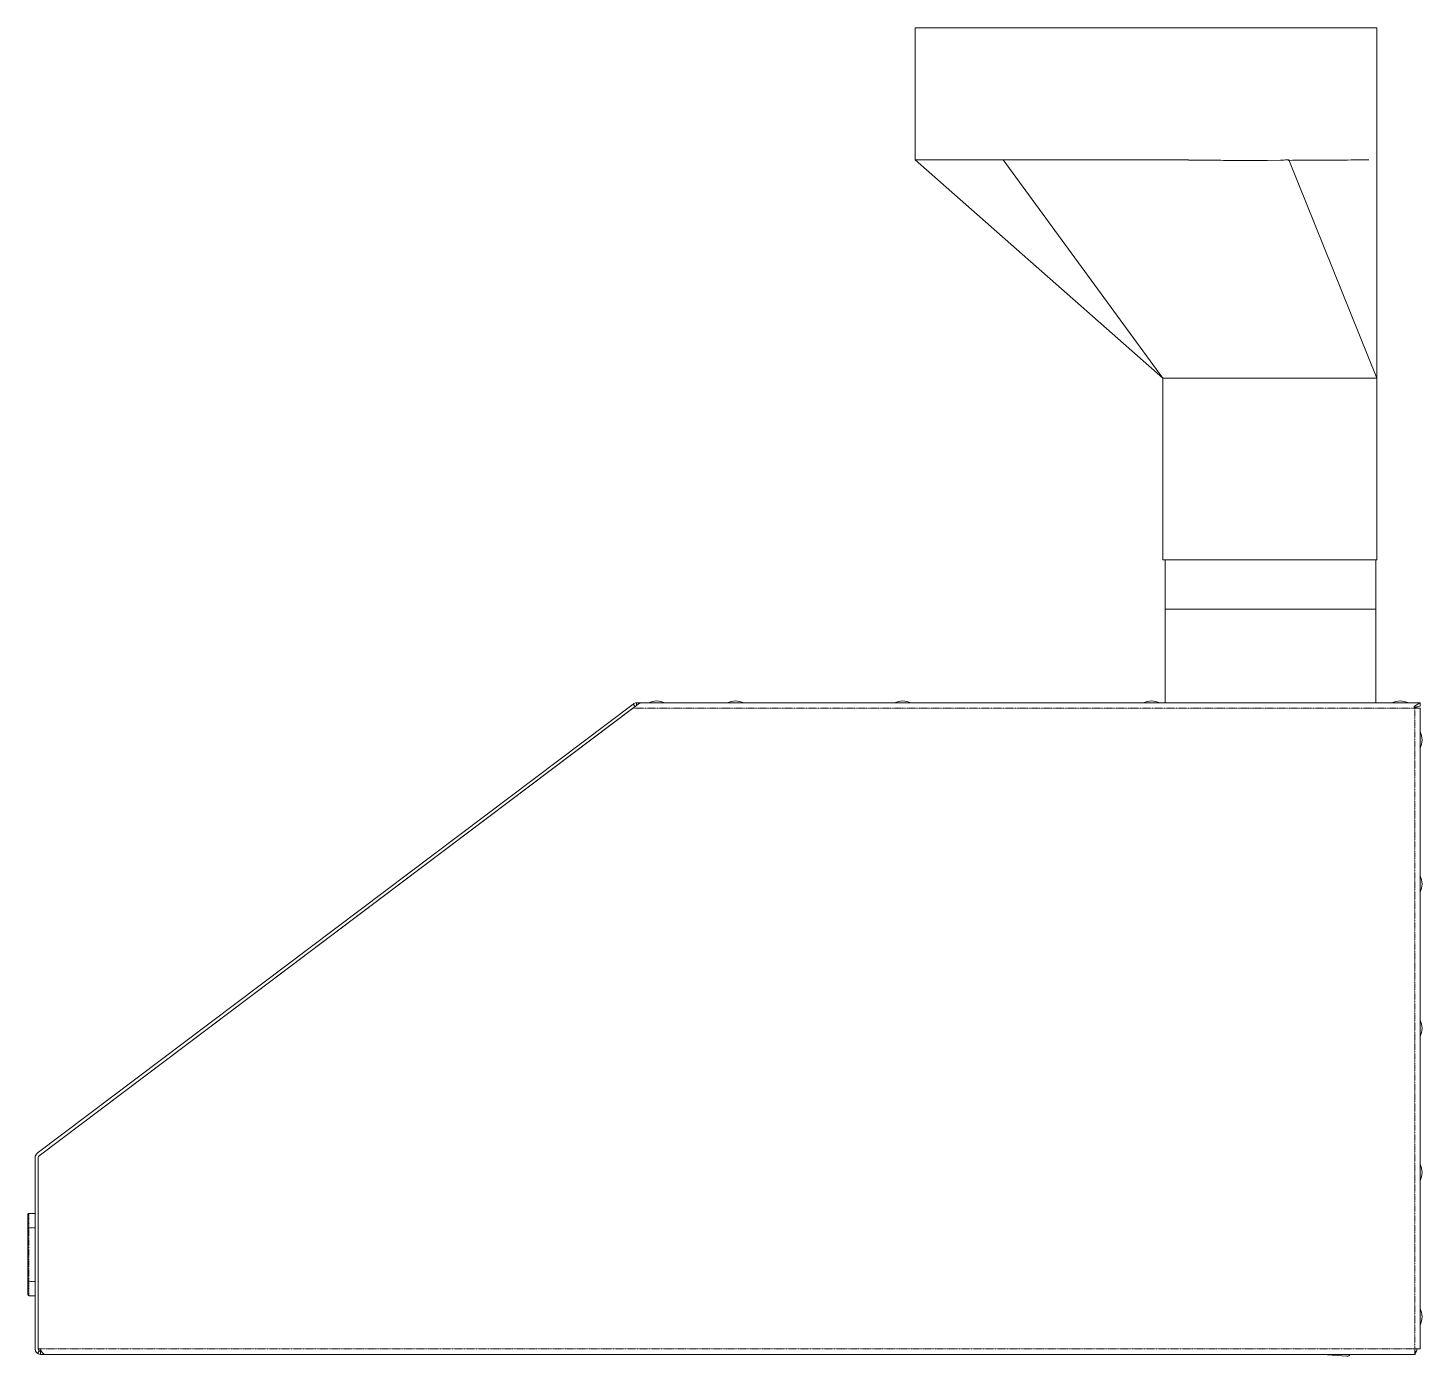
# Model space of a CAD drawing. Header units: millimetres. Extents: x 46989 to 543236, y 252623 to 526638.
# Drawn here: x 327066 to 342746, y 491020 to 505953 of the extents above; entities that cross this region are included whole.
import ezdxf

# ---------------------------------------------------------------- set-up
doc = ezdxf.new("R2010")
doc.units = ezdxf.units.MM
doc.linetypes.add('PHANTOM', pattern=[20, 10, -2, 2, -2, 2, -2])

msp = doc.modelspace()

# ---------------------------------------------------------------- linework, layer by layer
at = {"color": 7, "lineweight": 13, "ltscale": 0.03937}
for p, q in [((338036, 505953), (337046, 505953)), ((337046, 504469), (337046, 505953)), ((341248, 505953), (338036, 505953)), ((342238, 505953), (341248, 505953)), ((342238, 504469), (342238, 505953)), ((338036, 504469), (337046, 504469)), ((337046, 504469), (339828, 502013)), ((339828, 502013), (338036, 504469)), ((342238, 502013), (341248, 504469)), ((342238, 502013), (341248, 504469)), ((342238, 504469), (342238, 502013)), ((339828, 499973), (339828, 502013)), ((339828, 502013), (342238, 502013)), ((342238, 499973), (342238, 502013)), ((339828, 499973), (342238, 499973)), ((342224, 499416), (339857, 499416)), ((339857, 499416), (339857, 498364)), ((342224, 499416), (342224, 498364)), ((327171, 493301), (333873, 498351)), ((327192, 493272), (333895, 498323)), ((327192, 493272), (333868, 498303)), ((342723, 498364), (333956, 498364)), ((342723, 491100), (342723, 498303)), ((327147, 493252), (327147, 491100)), ((327182, 491100), (327182, 493252)), ((327182, 493252), (327182, 491100)), ((327066, 491859), (327066, 492463)), ((327258, 491039), (342663, 491039))]:
    msp.add_line(p, q, dxfattribs=at)
at = {"color": 7, "lineweight": 13, "ltscale": 0.009782}
msp.add_line((338036, 504469), (338327, 504469), dxfattribs=at)
at = {"color": 7, "lineweight": 13, "ltscale": 5.88725e-05}
msp.add_line((338327, 504469), (338328, 504469), dxfattribs=at)
at = {"color": 7, "lineweight": 13, "ltscale": 0.010309}
msp.add_line((338328, 504469), (338634, 504469), dxfattribs=at)
at = {"color": 7, "lineweight": 13, "ltscale": 8.29021e-05}
msp.add_line((338634, 504469), (338637, 504469), dxfattribs=at)
at = {"color": 7, "lineweight": 13, "ltscale": 0.010853}
msp.add_line((338637, 504469), (338959, 504469), dxfattribs=at)
at = {"color": 7, "lineweight": 13, "ltscale": 6.04344e-05}
msp.add_line((338959, 504469), (338960, 504469), dxfattribs=at)
at = {"color": 7, "lineweight": 13, "ltscale": 0.011338}
msp.add_line((338960, 504469), (339297, 504469), dxfattribs=at)
at = {"color": 7, "lineweight": 13, "ltscale": 0.005928}
msp.add_line((339297, 504469), (339473, 504469), dxfattribs=at)
at = {"color": 7, "lineweight": 13, "ltscale": 1.92237e-05}
msp.add_line((339297, 504469), (339297, 504469), dxfattribs=at)
at = {"color": 7, "lineweight": 13, "ltscale": 0.00293}
msp.add_line((339473, 504469), (339560, 504469), dxfattribs=at)
at = {"color": 7, "lineweight": 13, "ltscale": 0.007748}
msp.add_line((339560, 504469), (339790, 504469), dxfattribs=at)
at = {"color": 7, "lineweight": 13, "ltscale": 0.005036}
msp.add_line((339790, 504469), (339940, 504469), dxfattribs=at)
at = {"color": 7, "lineweight": 13, "ltscale": 0.005969}
msp.add_line((339940, 504469), (340117, 504469), dxfattribs=at)
at = {"color": 7, "lineweight": 13, "ltscale": 1.27357e-05}
msp.add_line((339940, 504469), (339940, 504469), dxfattribs=at)
at = {"color": 7, "lineweight": 13, "ltscale": 0.000506183}
msp.add_line((341227, 504469), (341242, 504469), dxfattribs=at)
at = {"color": 7, "lineweight": 13, "ltscale": 0.000200407}
msp.add_line((341242, 504469), (341248, 504469), dxfattribs=at)
at = {"color": 7, "lineweight": 13, "ltscale": 0.00517}
msp.add_line((341993, 504468), (342146, 504468), dxfattribs=at)
at = {"color": 7, "lineweight": 13, "ltscale": 0.01875}
for p, q in [((339857, 499973), (339857, 499416)), ((342224, 499973), (342224, 499416))]:
    msp.add_line(p, q, dxfattribs=at)
at = {"color": 7, "linetype": 'PHANTOM', "lineweight": 13, "ltscale": 0.03937}
for p, q in [((342663, 498303), (333868, 498303)), ((342663, 491100), (342663, 498303)), ((327078, 491859), (327078, 492463)), ((327201, 491100), (342663, 491100))]:
    msp.add_line(p, q, dxfattribs=at)
at = {"color": 7, "lineweight": 13, "ltscale": 0.0012}
for p, q in [((333873, 498351), (333895, 498323)), ((342723, 498364), (342723, 498328)), ((327176, 491048), (327194, 491078)), ((327208, 491039), (327208, 491074)), ((342666, 491039), (342666, 491074))]:
    msp.add_line(p, q, dxfattribs=at)
at = {"color": 7, "lineweight": 13, "ltscale": 0.002154}
msp.add_line((333895, 498323), (333946, 498362), dxfattribs=at)
at = {"color": 7, "lineweight": 13, "ltscale": 0.01442}
msp.add_line((333910, 498364), (334338, 498364), dxfattribs=at)
at = {"color": 7, "lineweight": 13, "ltscale": 0.000985664}
msp.add_line((333910, 498364), (333910, 498334), dxfattribs=at)
at = {"color": 7, "lineweight": 13, "ltscale": 3.70431e-05}
msp.add_line((333946, 498362), (333947, 498362), dxfattribs=at)
at = {"color": 7, "lineweight": 13, "ltscale": 2.7879e-05}
msp.add_line((333951, 498364), (333952, 498364), dxfattribs=at)
at = {"color": 7, "lineweight": 13, "ltscale": 0.000124473}
msp.add_line((333952, 498364), (333956, 498364), dxfattribs=at)
at = {"color": 7, "lineweight": 13, "ltscale": 0.000915287}
msp.add_line((334365, 498364), (334338, 498364), dxfattribs=at)
at = {"color": 7, "lineweight": 13, "ltscale": 0.001627}
for p, q in [((334931, 498364), (334980, 498364)), ((336813, 498364), (336861, 498364)), ((339610, 498364), (339658, 498364)), ((342407, 498364), (342455, 498364)), ((342723, 498041), (342723, 497993)), ((342723, 496419), (342723, 496371)), ((342723, 494798), (342723, 494750)), ((342723, 493177), (342723, 493128)), ((342723, 491555), (342723, 491507))]:
    msp.add_line(p, q, dxfattribs=at)
at = {"color": 7, "lineweight": 13, "ltscale": 0.004623}
for p, q in [((334980, 498364), (335117, 498364)), ((336861, 498364), (336998, 498364)), ((339658, 498364), (339795, 498364)), ((342455, 498364), (342592, 498364)), ((342723, 497993), (342723, 497855)), ((342723, 496371), (342723, 496234)), ((342723, 494750), (342723, 494613)), ((342723, 493128), (342723, 492991)), ((342723, 491507), (342723, 491370))]:
    msp.add_line(p, q, dxfattribs=at)
at = {"color": 7, "lineweight": 13, "ltscale": 0.00205}
for p, q in [((342723, 498303), (342663, 498303)), ((342723, 491100), (342663, 491100)), ((342663, 491039), (342663, 491100))]:
    msp.add_line(p, q, dxfattribs=at)
at = {"color": 7, "lineweight": 13, "ltscale": 0.000373327}
msp.add_line((327799, 493778), (327810, 493782), dxfattribs=at)
at = {"color": 7, "lineweight": 13, "ltscale": 0.000104234}
msp.add_line((327799, 493778), (327800, 493775), dxfattribs=at)
at = {"color": 7, "lineweight": 13, "ltscale": 0.00505}
for p, q in [((327066, 492612), (327066, 492463)), ((327066, 491859), (327066, 491709))]:
    msp.add_line(p, q, dxfattribs=at)
at = {"color": 7, "lineweight": 13, "ltscale": 0.002325}
for p, q in [((327147, 492624), (327078, 492624)), ((327147, 491697), (327078, 491697))]:
    msp.add_line(p, q, dxfattribs=at)
at = {"color": 7, "linetype": 'PHANTOM', "lineweight": 13, "ltscale": 0.00545}
for p, q in [((327078, 492624), (327078, 492463)), ((327078, 491859), (327078, 491697))]:
    msp.add_line(p, q, dxfattribs=at)
at = {"color": 7, "linetype": 'PHANTOM', "lineweight": 13, "ltscale": 0.000399973}
for p, q in [((327078, 492463), (327066, 492463)), ((327078, 491859), (327066, 491859))]:
    msp.add_line(p, q, dxfattribs=at)
at = {"color": 7, "linetype": 'PHANTOM', "lineweight": 13, "ltscale": 0.002325}
for p, q in [((327147, 492463), (327078, 492463)), ((327147, 491859), (327078, 491859))]:
    msp.add_line(p, q, dxfattribs=at)
at = {"color": 7, "lineweight": 13, "ltscale": 0.00062501}
msp.add_line((327201, 491100), (327182, 491100), dxfattribs=at)
at = {"color": 7, "lineweight": 13, "ltscale": 0.000300009}
msp.add_line((327217, 491074), (327208, 491074), dxfattribs=at)
at = {"color": 7, "lineweight": 13, "ltscale": 0.001704}
msp.add_line((327258, 491039), (327208, 491039), dxfattribs=at)
at = {"color": 7, "lineweight": 13, "ltscale": 0.009178}
msp.add_line((341898, 491020), (341627, 491039), dxfattribs=at)
at = {"color": 7, "lineweight": 13, "ltscale": 0.000120989}
for p, q in [((342666, 491074), (342663, 491074)), ((342666, 491039), (342663, 491039))]:
    msp.add_line(p, q, dxfattribs=at)
at = {"color": 7, "lineweight": 13, "ltscale": 0.000482311}
msp.add_line((342666, 491039), (342666, 491053), dxfattribs=at)
at = {"color": 7, "lineweight": 13, "ltscale": 0.03937}
for points in [[(340574, 504463), (340763, 504462), (340857, 504462)], [(340857, 504462), (341006, 504463), (341153, 504466)], [(342658, 498313), (342658, 498318), (342660, 498322), (342663, 498326), (342670, 498334), (342678, 498340), (342696, 498351), (342712, 498359), (342723, 498364)], [(342658, 498309), (342659, 498310), (342666, 498314), (342675, 498317), (342691, 498322), (342723, 498328)], [(342663, 498303), (342659, 498307), (342658, 498313)], [(327201, 491100), (327218, 491072), (327227, 491060), (327234, 491052), (327242, 491045), (327250, 491040), (327258, 491039)]]:
    msp.add_lwpolyline(points, dxfattribs=at)
for centre, radius, start, end in [((338716, 337886), 166587, 89.44549, 89.51775), ((341146, 581047), 76586, 269.38865, 269.57226), ((340910, 513850), 9387, 271.4853, 271.9394), ((340584, 807674), 303211, 270.12374, 270.19921), ((341471, 549668), 45203, 270.2127, 270.6621), ((333910, 498303), 60.8, 90, 127), ((333910, 498303), 25.2, 120.0342, 127), ((333956, 498340), 23.3, 90.3448, 110.8365), ((334138, 498182), 204, 90, 116.9915), ((334138, 498182), 204, 63.0085, 90), ((335024, 498182), 204, 90, 116.9915), ((335024, 498182), 204, 63.0085, 90), ((336905, 498182), 204, 90, 116.9915), ((336905, 498182), 204, 63.0085, 90), ((339702, 498182), 204, 90, 116.9915), ((339702, 498182), 204, 63.0085, 90), ((342499, 498182), 204, 90, 116.9915), ((342499, 498182), 204, 63.0085, 90), ((342627, 498303), 60.8, 0, 16.6427), ((342541, 497948), 204, 360, 26.9915), ((342541, 497948), 204, 333.0085, 0), ((342541, 496327), 204, 360, 26.9915), ((342541, 496327), 204, 333.0085, 0), ((342541, 494705), 204, 360, 26.9915), ((342541, 494705), 204, 333.0085, 0), ((327208, 493252), 60.8, 127, 180), ((327208, 493252), 25.2, 127, 180), ((327208, 493252), 25.2, 127, 180), ((342541, 493084), 204, 360, 26.9915), ((342541, 493084), 204, 333.0085, 0), ((327078, 492612), 11.9, 90, 180.0002), ((327078, 491709), 11.9, 180, 270), ((342541, 491462), 204, 360, 26.9915), ((342541, 491462), 204, 333.0085, 0), ((327208, 491100), 60.8, 180, 270), ((327208, 491100), 25.2, 180, 270), ((342627, 491100), 60.8, 310.1222, 0), ((341901, 491064), 44.7, 266, 325.0503)]:
    msp.add_arc(centre, radius, start, end, dxfattribs=at)

doc.saveas('drawing.dxf')
